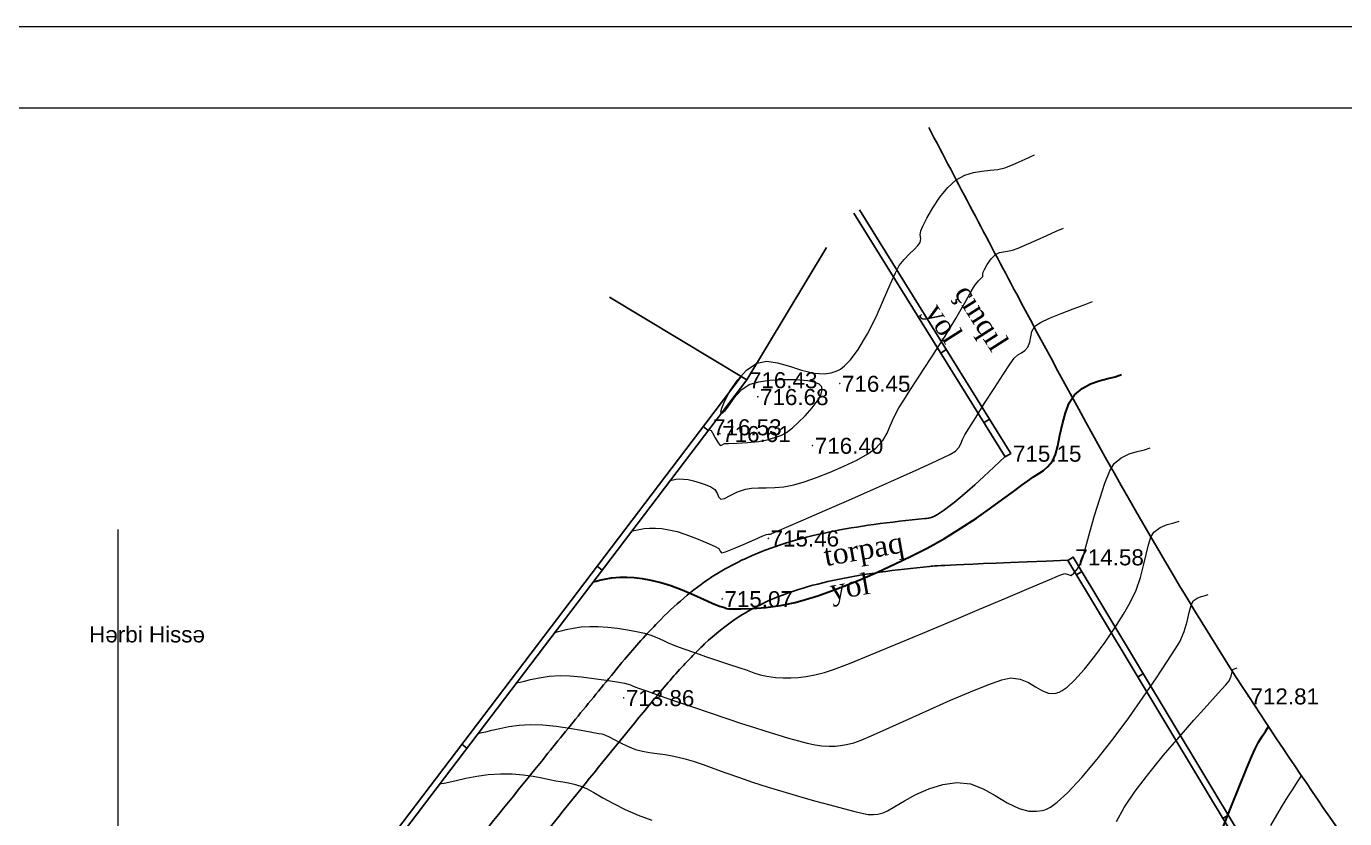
# Model space of a CAD drawing. Header units: feet. Extents: x 3381 to 1374491, y 675186 to 8751562.
# Drawn here: x 686476 to 686558.1, y 4375819.4 to 4375868.9 of the extents above; entities that cross this region are included whole.
import ezdxf

# ---------------------------------------------------------------- set-up
doc = ezdxf.new("R2010")
doc.units = ezdxf.units.FT
doc.header["$MEASUREMENT"] = 0
doc.header["$PDMODE"] = 34
doc.header["$PDSIZE"] = 0.01
doc.linetypes.add('ACAD_ISO03W100', pattern=[30, 12, -18])
doc.layers.get('0').update_dxf_attribs({"linetype": 'CONTINUOUS'})
for name, color, linetype in [('0_Point_Height', 2, 'CONTINUOUS'), ('0_Point_Point', 7, 'CONTINUOUS'), ('Yazilar', 7, 'CONTINUOUS')]:
    doc.layers.add(name, color=color, linetype=linetype)
for name, color, linetype, lineweight in [('ANA HORIZONTAL', 24, 'CONTINUOUS', 30), ('HORIZANTAL', 24, 'CONTINUOUS', 13), ('km setka', 170, 'CONTINUOUS', 15), ('kontur', 5, 'CONTINUOUS', 0), ('rabit xt', 7, 'CONTINUOUS', 13)]:
    doc.layers.add(name, color=color, linetype=linetype, lineweight=lineweight)
doc.styles.get("Standard").update_dxf_attribs({"font": 'arial.ttf', "height": 2.5})

msp = doc.modelspace()

# ---------------------------------------------------------------- linework, layer by layer
at = {"linetype": 'Continuous'}
for p, q in [((686527.551, 4375857.205, 716.983), (686536.988, 4375842.006, 715.153)), ((686527.89, 4375857.416, 716.983), (686537.327, 4375842.217, 715.153)), ((686525.843, 4375855.058, 716.976), (686520.865, 4375846.802, 716.431)), ((686512.302, 4375851.966, 716.431), (686520.865, 4375846.802, 716.431)), ((686533.299, 4375848.705), (686532.966, 4375848.484)), ((686520.521, 4375847.01, 716.432), (686518.313, 4375844.106, 716.528)), ((686520.865, 4375846.802, 716.431), (686518.631, 4375843.864, 716.528)), ((686518.313, 4375844.106, 716.528), (686482.104, 4375796.406, 708.969)), ((686518.631, 4375843.864, 716.528), (686482.485, 4375796.246, 708.982)), ((686518.155, 4375843.899, 6.389), (686518.471, 4375843.652, 6.389)), ((686535.995, 4375844.363), (686535.662, 4375844.142)), ((686537.327, 4375842.217, 715.153), (686536.988, 4375842.006, 715.153)), ((686541.217, 4375835.75, 697.485), (686540.875, 4375835.544, 697.485)), ((686511.535, 4375835.177, -710.059), (686511.85, 4375834.931, -710.059)), ((686541.751, 4375834.862), (686541.418, 4375834.64)), ((686545.585, 4375828.481), (686545.251, 4375828.259)), ((686503.111, 4375824.079, -710.059), (686503.426, 4375823.833, -710.059)), ((686550.889, 4375819.653), (686550.555, 4375819.432))]:
    msp.add_line(p, q, dxfattribs=at)
at = {"linetype": 'Continuous', "elevation": 697.485}
for points in [[(686603.7, 4375735.052), (686595.063, 4375745.485), (686586.178, 4375759.893), (686574.367, 4375779.922), (686564.347, 4375796.861), (686553.221, 4375814.996), (686540.875, 4375835.544)], [(686603.979, 4375735.341), (686595.388, 4375745.718), (686586.52, 4375760.099), (686574.711, 4375780.125), (686564.689, 4375797.067), (686553.562, 4375815.203), (686541.217, 4375835.75)]]:
    msp.add_lwpolyline(points, dxfattribs=at)
at = {"linetype": 'Continuous'}
for points, knots in [([(686532.216, 4375862.55), (686534.037, 4375859.08), (686540.343, 4375847.062), (686550.24, 4375829.08), (686564.234, 4375809.816), (686575.006, 4375789.618), (686585.969, 4375771.733), (686595.096, 4375754.329), (686608.511, 4375735.808), (686625.111, 4375721.519), (686636.646, 4375706.682), (686644.576, 4375696.2), (686655.894, 4375684.281), (686664.143, 4375673.589), (686668.587, 4375667.829)], [0, 0, 0, 0, 11.75951, 40.72321, 61.46233, 83.054979, 109.290717, 124.392744, 141.962718, 177.533008, 189.558821, 198.276488, 216.955448, 238.768866, 238.768866, 238.768866, 238.768866]), ([(686536.973, 4375842.02), (686533.033, 4375838.257), (686532.504, 4375838.206), (686530.916, 4375838.047), (686529.852, 4375837.93), (686526.901, 4375837.523), (686525.023, 4375837.169), (686522.245, 4375836.291), (686521.294, 4375835.92), (686519.803, 4375835.183), (686519.244, 4375834.866), (686518.083, 4375834.111), (686517.495, 4375833.664), (686516.38, 4375832.715), (686515.851, 4375832.211), (686514.608, 4375830.94), (686513.918, 4375830.153), (686512.808, 4375828.835), (686512.374, 4375828.305), (686511.517, 4375827.259), (686511.092, 4375826.738), (686509.826, 4375825.183), (686508.993, 4375824.155), (686506.514, 4375821.087), (686504.887, 4375819.064), (686501.978, 4375815.469), (686500.701, 4375813.898), (686498.666, 4375811.42), (686497.924, 4375810.522), (686496.491, 4375808.801), (686495.802, 4375807.978), (686494.574, 4375806.524), (686494.04, 4375805.895), (686492.671, 4375804.294), (686491.797, 4375803.289), (686490.366, 4375801.347), (686489.779, 4375800.437), (686489.013, 4375798.784), (686488.765, 4375798.08), (686488.531, 4375796.958), (686488.477, 4375796.565), (686488.429, 4375795.771), (686488.434, 4375795.375), (686488.553, 4375793.775), (686488.869, 4375792.602), (686489.581, 4375790.758), (686489.917, 4375790.051), (686490.643, 4375788.715), (686491.034, 4375788.083), (686492.322, 4375786.161), (686493.27, 4375784.967), (686494.734, 4375783.033), (686495.285, 4375782.282), (686496.286, 4375780.751), (686496.733, 4375779.974), (686497.403, 4375778.504), (686497.645, 4375777.817), (686497.99, 4375776.381), (686498.095, 4375775.64), (686498.173, 4375774.043), (686498.126, 4375773.189), (686497.862, 4375771.509), (686497.646, 4375770.678), (686496.85, 4375768.444), (686496.118, 4375767.091), (686494.646, 4375764.944), (686493.992, 4375764.116), (686492.601, 4375762.508), (686491.862, 4375761.725), (686490.36, 4375760.173), (686489.599, 4375759.404), (686488.276, 4375758.019), (686487.712, 4375757.412), (686486.617, 4375756.159), (686486.089, 4375755.52), (686484.549, 4375753.573), (686483.584, 4375752.236), (686481.885, 4375749.772), (686481.137, 4375748.651), (686479.667, 4375746.382), (686478.949, 4375745.236), (686476.848, 4375741.761), (686475.521, 4375739.398), (686473.126, 4375734.709), (686472.046, 4375732.388), (686470.383, 4375728.364), (686469.746, 4375726.68), (686468.588, 4375723.274), (686468.066, 4375721.557), (686467.052, 4375717.929), (686466.57, 4375716.016), (686465.787, 4375712.724), (686465.471, 4375711.346), (686464.858, 4375708.582), (686464.563, 4375707.194), (686464.138, 4375705.021), (686463.993, 4375704.246), (686463.754, 4375702.846), (686463.659, 4375702.227), (686463.419, 4375700.263), (686463.343, 4375698.919), (686463.346, 4375695.903), (686463.467, 4375694.231), (686463.907, 4375690.939), (686464.223, 4375689.32), (686464.863, 4375686.604), (686465.157, 4375685.496), (686465.722, 4375683.498), (686465.988, 4375682.605), (686466.481, 4375680.991), (686466.707, 4375680.261), (686467.202, 4375678.787), (686467.472, 4375678.047), (686467.927, 4375676.956), (686468.084, 4375676.603), (686468.587, 4375675.549), (686468.948, 4375674.888), (686469.629, 4375673.618), (686469.949, 4375673.009), (686470.347, 4375672.107), (686470.468, 4375671.803), (686470.655, 4375671.249), (686470.726, 4375671.002), (686470.849, 4375670.478), (686470.901, 4375670.205), (686471.035, 4375669.369), (686471.097, 4375668.778), (686468.912, 4375664.364)], [0, 0, 0, 0, 1.504182, 1.504182, 4.512547, 4.512547, 9.897023, 9.897023, 12.795834, 12.795834, 14.604059, 14.604059, 16.662244, 16.662244, 18.72043, 18.72043, 21.69221, 21.69221, 23.690537, 23.690537, 25.688865, 25.688865, 29.68552, 29.68552, 37.678831, 37.678831, 43.858623, 43.858623, 47.338723, 47.338723, 50.479181, 50.479181, 52.843093, 52.843093, 56.452422, 56.452422, 59.343353, 59.343353, 61.301717, 61.301717, 62.310714, 62.310714, 63.319712, 63.319712, 66.426739, 66.426739, 68.50177, 68.50177, 70.576802, 70.576802, 75.092259, 75.092259, 77.984383, 77.984383, 80.876507, 80.876507, 83.368148, 83.368148, 85.859789, 85.859789, 88.693846, 88.693846, 91.527902, 91.527902, 96.504404, 96.504404, 99.813748, 99.813748, 103.123092, 103.123092, 106.359907, 106.359907, 108.778682, 108.778682, 111.197456, 111.197456, 116.035005, 116.035005, 120.025858, 120.025858, 124.016711, 124.016711, 131.998417, 131.998417, 139.538843, 139.538843, 144.840516, 144.840516, 150.142189, 150.142189, 155.992549, 155.992549, 160.212599, 160.212599, 164.43265, 164.43265, 166.77754, 166.77754, 168.584028, 168.584028, 172.423705, 172.423705, 177.221179, 177.221179, 182.018653, 182.018653, 185.384546, 185.384546, 188.140377, 188.140377, 190.397291, 190.397291, 192.654204, 192.654204, 193.73589, 193.73589, 195.899262, 195.899262, 198.062634, 198.062634, 199.190084, 199.190084, 200.13488, 200.13488, 201.079676, 201.079676, 202.923933, 202.923933, 202.923933, 202.923933]), ([(686540.876, 4375835.55), (686533.314, 4375835.27), (686532.784, 4375835.219), (686531.207, 4375835.061), (686530.17, 4375834.946), (686527.369, 4375834.558), (686525.661, 4375834.227), (686523.244, 4375833.459), (686522.436, 4375833.14), (686521.186, 4375832.518), (686520.718, 4375832.25), (686519.569, 4375831.492), (686518.898, 4375830.946), (686517.588, 4375829.722), (686516.951, 4375829.046), (686515.687, 4375827.611), (686515.061, 4375826.851), (686512.914, 4375824.23), (686511.435, 4375822.404), (686508.507, 4375818.779), (686507.058, 4375816.979), (686502.671, 4375811.556), (686499.694, 4375807.914), (686495.975, 4375803.541), (686495.491, 4375802.979), (686494.549, 4375801.869), (686494.093, 4375801.319), (686493.106, 4375800.03), (686492.609, 4375799.295), (686491.922, 4375797.976), (686491.695, 4375797.39), (686491.507, 4375796.55), (686491.468, 4375796.29), (686491.432, 4375795.761), (686491.434, 4375795.485), (686491.518, 4375794.375), (686491.748, 4375793.473), (686492.299, 4375792.047), (686492.544, 4375791.518), (686493.082, 4375790.498), (686493.376, 4375790.003), (686494.459, 4375788.323), (686495.352, 4375787.177), (686496.87, 4375785.185), (686497.483, 4375784.37), (686498.653, 4375782.634), (686499.208, 4375781.716), (686499.955, 4375780.162), (686500.201, 4375779.567), (686500.611, 4375778.332), (686500.772, 4375777.701), (686501.129, 4375775.787), (686501.199, 4375774.481), (686501.028, 4375772.08), (686500.827, 4375770.986), (686500.225, 4375768.875), (686499.824, 4375767.856), (686498.87, 4375765.917), (686498.318, 4375764.996), (686496.938, 4375762.981), (686496.074, 4375761.916), (686494.29, 4375759.91), (686493.369, 4375758.965), (686491.703, 4375757.258), (686490.953, 4375756.492), (686489.777, 4375755.217), (686489.332, 4375754.713), (686488.46, 4375753.678), (686488.034, 4375753.149), (686486.779, 4375751.533), (686485.975, 4375750.416), (686484.448, 4375748.207), (686483.721, 4375747.12), (686482.3, 4375744.931), (686481.605, 4375743.826), (686479.576, 4375740.483), (686478.296, 4375738.215), (686475.919, 4375733.599), (686474.822, 4375731.252), (686473.168, 4375727.249), (686472.552, 4375725.615), (686471.429, 4375722.307), (686470.92, 4375720.63), (686469.923, 4375717.048), (686469.443, 4375715.138), (686468.672, 4375711.885), (686468.366, 4375710.545), (686467.774, 4375707.872), (686467.491, 4375706.537), (686467.076, 4375704.411), (686466.927, 4375703.616), (686466.694, 4375702.228), (686466.605, 4375701.631), (686466.467, 4375700.437), (686466.418, 4375699.837), (686466.323, 4375698.028), (686466.332, 4375696.813), (686466.521, 4375693.68), (686466.802, 4375691.771), (686467.592, 4375687.964), (686468.099, 4375686.065), (686468.845, 4375683.524), (686469.039, 4375682.883), (686469.432, 4375681.605), (686469.629, 4375680.976), (686470.024, 4375679.814), (686470.219, 4375679.277), (686470.571, 4375678.404), (686470.719, 4375678.059), (686471.001, 4375677.452), (686471.132, 4375677.186), (686471.412, 4375676.642), (686471.559, 4375676.367), (686472.01, 4375675.526), (686472.325, 4375674.947), (686472.85, 4375673.875), (686473.067, 4375673.395), (686473.387, 4375672.552), (686473.504, 4375672.199), (686473.701, 4375671.48), (686473.779, 4375671.123), (686473.974, 4375670.064), (686474.05, 4375669.376), (686474.129, 4375668.634), (686474.137, 4375668.553), (686475.871, 4375664.241)], [0, 0, 0, 0, 1.519576, 1.519576, 4.558728, 4.558728, 9.930594, 9.930594, 12.837598, 12.837598, 14.698947, 14.698947, 17.596272, 17.596272, 20.493598, 20.493598, 23.430765, 23.430765, 30.540606, 30.540606, 37.650448, 37.650448, 51.870131, 51.870131, 53.943342, 53.943342, 56.016553, 56.016553, 58.839775, 58.839775, 61.186701, 61.186701, 62.257023, 62.257023, 63.327345, 63.327345, 66.426341, 66.426341, 68.26825, 68.26825, 70.110159, 70.110159, 74.62153, 74.62153, 77.595, 77.595, 80.568471, 80.568471, 82.304355, 82.304355, 84.04024, 84.04024, 87.512009, 87.512009, 90.504027, 90.504027, 93.496045, 93.496045, 96.488063, 96.488063, 100.372173, 100.372173, 104.256283, 104.256283, 107.517701, 107.517701, 109.618427, 109.618427, 111.719153, 111.719153, 115.920605, 115.920605, 119.858792, 119.858792, 123.796978, 123.796978, 131.673352, 131.673352, 139.553481, 139.553481, 144.894421, 144.894421, 150.235361, 150.235361, 156.190392, 156.190392, 160.321983, 160.321983, 164.453574, 164.453574, 166.899961, 166.899961, 168.797126, 168.797126, 170.694291, 170.694291, 174.488621, 174.488621, 180.488906, 180.488906, 186.48919, 186.48919, 188.508696, 188.508696, 190.528201, 190.528201, 192.322947, 192.322947, 193.52533, 193.52533, 194.478712, 194.478712, 195.432094, 195.432094, 197.338858, 197.338858, 198.784376, 198.784376, 199.759029, 199.759029, 200.733681, 200.733681, 202.682985, 202.682985, 202.923933, 202.923933, 202.923933, 202.923933])]:
    msp.add_open_spline(points, degree=3, knots=knots, dxfattribs=at)
at = {"layer": '0_Point_Point'}
for p in [(686520.865, 4375846.802, 716.431), (686526.664, 4375846.577, 716.448), (686521.558, 4375845.752, 716.68), (686518.631, 4375843.864, 716.528), (686519.197, 4375843.444, 716.608), (686524.973, 4375842.711, 716.396), (686537.327, 4375842.217, 715.153), (686522.214, 4375836.925, 715.458), (686541.217, 4375835.75, 714.578), (686519.338, 4375833.142, 715.073), (686513.195, 4375826.968, 713.864), (686552.135, 4375827.073, 712.806)]:
    msp.add_point(p, dxfattribs=at)
at = {"layer": 'ANA HORIZONTAL', "color": 16, "lineweight": 30}
for points, elevation in [([(686511.312, 4375834.222), (686511.368, 4375834.232), (686511.488, 4375834.258), (686511.688, 4375834.305), (686511.993, 4375834.377), (686512.435, 4375834.456), (686512.947, 4375834.497), (686513.388, 4375834.496), (686513.848, 4375834.472), (686514.344, 4375834.416), (686514.893, 4375834.319), (686515.514, 4375834.173), (686516.137, 4375833.975), (686516.85, 4375833.7), (686517.571, 4375833.394), (686518.219, 4375833.106), (686518.711, 4375832.882), (686518.968, 4375832.769), (686519.171, 4375832.696), (686519.339, 4375832.639), (686519.471, 4375832.597), (686519.615, 4375832.548), (686519.76, 4375832.518), (686519.984, 4375832.514), (686520.49, 4375832.52), (686521.206, 4375832.549), (686522.059, 4375832.616), (686522.977, 4375832.735), (686523.889, 4375832.918), (686524.539, 4375833.099), (686525.3, 4375833.343), (686526.152, 4375833.646), (686527.076, 4375833.999), (686528.053, 4375834.398), (686529.064, 4375834.835), (686530.088, 4375835.304), (686531.108, 4375835.799), (686532.105, 4375836.314), (686533.186, 4375836.922), (686534.219, 4375837.555), (686535.185, 4375838.187), (686536.065, 4375838.796), (686536.841, 4375839.356), (686537.495, 4375839.842), (686538.008, 4375840.23), (686538.363, 4375840.496), (686538.753, 4375840.761), (686539.082, 4375840.962), (686539.371, 4375841.155), (686539.645, 4375841.398), (686539.926, 4375841.746), (686540.11, 4375842.145), (686540.259, 4375842.703), (686540.396, 4375843.363), (686540.546, 4375844.068), (686540.731, 4375844.759), (686540.974, 4375845.379), (686541.299, 4375845.87), (686541.773, 4375846.275), (686542.3, 4375846.559), (686542.844, 4375846.754), (686543.37, 4375846.893), (686543.841, 4375847.009), (686544.222, 4375847.135)], 715), ([(686550.504, 4375818.75), (686551.058, 4375820.17), (686551.577, 4375821.459), (686552.021, 4375822.538), (686552.353, 4375823.326), (686552.536, 4375823.741), (686552.777, 4375824.206), (686553.013, 4375824.596), (686553.225, 4375824.921), (686553.395, 4375825.188)], 712.5)]:
    msp.add_lwpolyline(points, dxfattribs=dict(at, elevation=elevation))
at = {"layer": 'HORIZANTAL', "color": 16, "linetype": 'Continuous', "lineweight": 20}
for points, elevation in [([(686518.497, 4375843.688), (686518.501, 4375843.688), (686518.516, 4375843.691), (686518.527, 4375843.693), (686518.581, 4375843.679), (686518.645, 4375843.658), (686518.727, 4375843.51), (686518.9, 4375843.195), (686519.086, 4375842.876), (686519.207, 4375842.719), (686519.334, 4375842.755), (686519.481, 4375842.832), (686519.729, 4375842.848), (686520.252, 4375842.87), (686520.917, 4375842.907), (686521.59, 4375842.971), (686522.14, 4375843.071), (686522.618, 4375843.206), (686522.993, 4375843.341), (686523.337, 4375843.53), (686523.723, 4375843.825), (686524.077, 4375844.142), (686524.512, 4375844.572), (686524.951, 4375845.064), (686525.317, 4375845.566), (686525.505, 4375845.94), (686525.559, 4375846.187), (686525.545, 4375846.329), (686525.52, 4375846.392), (686525.487, 4375846.442), (686525.381, 4375846.533), (686525.134, 4375846.643), (686524.67, 4375846.748), (686523.937, 4375846.814), (686523.12, 4375846.816), (686522.308, 4375846.762), (686521.59, 4375846.657), (686521.058, 4375846.511), (686520.521, 4375846.163), (686520.067, 4375845.67), (686519.703, 4375845.172), (686519.482, 4375844.862), (686519.359, 4375844.728), (686519.3, 4375844.703), (686519.276, 4375844.712), (686519.263, 4375844.734), (686519.26, 4375844.819), (686519.311, 4375845.035), (686519.476, 4375845.452), (686519.817, 4375846.101), (686520.285, 4375846.79), (686520.853, 4375847.409), (686521.496, 4375847.847), (686522.111, 4375847.973), (686522.794, 4375847.879), (686523.527, 4375847.66), (686524.291, 4375847.409), (686525.067, 4375847.221), (686525.685, 4375847.18), (686526.14, 4375847.244), (686526.437, 4375847.344), (686526.584, 4375847.412), (686526.711, 4375847.486), (686526.963, 4375847.676), (686527.337, 4375848.057), (686527.821, 4375848.708), (686528.396, 4375849.684), (686528.926, 4375850.748), (686529.4, 4375851.804), (686529.806, 4375852.753), (686530.134, 4375853.497), (686530.372, 4375853.94), (686530.689, 4375854.328), (686531.012, 4375854.663), (686531.306, 4375854.948), (686531.537, 4375855.185), (686531.67, 4375855.378), (686531.714, 4375855.63), (686531.689, 4375855.855), (686531.722, 4375856.116), (686531.848, 4375856.403), (686532.104, 4375856.907), (686532.465, 4375857.536), (686532.906, 4375858.203), (686533.402, 4375858.816), (686533.93, 4375859.287), (686534.466, 4375859.58), (686535.002, 4375859.749), (686535.528, 4375859.837), (686536.035, 4375859.888), (686536.515, 4375859.944), (686536.959, 4375860.049), (686537.437, 4375860.225), (686537.858, 4375860.404), (686538.225, 4375860.574), (686538.542, 4375860.726), (686538.812, 4375860.85)], 716.5), ([(686516.102, 4375840.532), (686516.128, 4375840.537), (686516.185, 4375840.55), (686516.283, 4375840.573), (686516.437, 4375840.605), (686516.667, 4375840.627), (686516.924, 4375840.623), (686517.211, 4375840.59), (686517.554, 4375840.515), (686517.891, 4375840.416), (686518.279, 4375840.28), (686518.637, 4375840.126), (686518.888, 4375839.973), (686519.033, 4375839.745), (686519.108, 4375839.512), (686519.253, 4375839.364), (686519.49, 4375839.407), (686519.842, 4375839.587), (686520.285, 4375839.815), (686520.793, 4375839.998), (686521.173, 4375840.055), (686521.605, 4375840.071), (686522.086, 4375840.073), (686522.614, 4375840.088), (686523.189, 4375840.144), (686523.809, 4375840.269), (686524.448, 4375840.457), (686525.222, 4375840.724), (686526.069, 4375841.05), (686526.925, 4375841.415), (686527.725, 4375841.8), (686528.408, 4375842.186), (686528.909, 4375842.554), (686529.344, 4375843.025), (686529.617, 4375843.477), (686529.818, 4375843.945), (686530.034, 4375844.464), (686530.353, 4375845.069), (686530.653, 4375845.55), (686531.033, 4375846.144), (686531.468, 4375846.814), (686531.931, 4375847.525), (686532.397, 4375848.24), (686532.84, 4375848.923), (686533.234, 4375849.538), (686533.553, 4375850.049), (686533.91, 4375850.646), (686534.245, 4375851.228), (686534.547, 4375851.762), (686534.804, 4375852.218), (686535.002, 4375852.563), (686535.129, 4375852.765), (686535.318, 4375852.986), (686535.49, 4375853.157), (686535.583, 4375853.268), (686535.594, 4375853.396), (686535.601, 4375853.526), (686535.682, 4375853.698), (686535.858, 4375854.015), (686536.099, 4375854.365), (686536.374, 4375854.636), (686536.632, 4375854.764), (686536.872, 4375854.807), (686537.127, 4375854.831), (686537.433, 4375854.902), (686537.779, 4375855.037), (686538.305, 4375855.26), (686538.931, 4375855.534), (686539.578, 4375855.82), (686540.166, 4375856.081), (686540.615, 4375856.278)], 716), ([(686513.707, 4375837.377), (686513.745, 4375837.384), (686513.825, 4375837.401), (686513.96, 4375837.433), (686514.165, 4375837.481), (686514.463, 4375837.535), (686514.807, 4375837.562), (686515.179, 4375837.559), (686515.576, 4375837.53), (686516.02, 4375837.461), (686516.534, 4375837.344), (686517.079, 4375837.169), (686517.739, 4375836.914), (686518.386, 4375836.643), (686518.893, 4375836.414), (686519.131, 4375836.289), (686519.215, 4375836.128), (686519.299, 4375836.008), (686519.538, 4375836.081), (686520.057, 4375836.289), (686520.714, 4375836.566), (686521.369, 4375836.849), (686521.879, 4375837.069), (686522.104, 4375837.163), (686522.221, 4375837.173), (686522.338, 4375837.184), (686522.614, 4375837.301), (686523.339, 4375837.614), (686524.415, 4375838.082), (686525.743, 4375838.661), (686527.226, 4375839.312), (686528.766, 4375839.991), (686530.264, 4375840.657), (686531.622, 4375841.268), (686532.743, 4375841.783), (686533.528, 4375842.159), (686533.879, 4375842.355), (686534.09, 4375842.595), (686534.211, 4375842.828), (686534.315, 4375843.082), (686534.47, 4375843.385), (686534.71, 4375843.774), (686535.144, 4375844.469), (686535.694, 4375845.346), (686536.286, 4375846.28), (686536.843, 4375847.145), (686537.288, 4375847.817), (686537.544, 4375848.17), (686537.775, 4375848.373), (686537.99, 4375848.501), (686538.195, 4375848.634), (686538.396, 4375848.851), (686538.522, 4375849.157), (686538.571, 4375849.491), (686538.64, 4375849.831), (686538.829, 4375850.154), (686539.171, 4375850.388), (686539.75, 4375850.662), (686540.466, 4375850.955), (686541.217, 4375851.242), (686541.902, 4375851.5), (686542.418, 4375851.706)], 715.5), ([(686508.917, 4375831.067), (686508.976, 4375831.077), (686509.101, 4375831.103), (686509.306, 4375831.151), (686509.611, 4375831.224), (686510.044, 4375831.318), (686510.536, 4375831.394), (686511.087, 4375831.431), (686511.613, 4375831.423), (686512.202, 4375831.38), (686512.819, 4375831.311), (686513.43, 4375831.221), (686513.999, 4375831.116), (686514.493, 4375831.002), (686514.952, 4375830.862), (686515.308, 4375830.718), (686515.628, 4375830.566), (686515.978, 4375830.4), (686516.427, 4375830.216), (686516.952, 4375830.025), (686517.615, 4375829.79), (686518.354, 4375829.534), (686519.103, 4375829.279), (686519.8, 4375829.049), (686520.379, 4375828.865), (686520.9, 4375828.691), (686521.315, 4375828.54), (686521.696, 4375828.413), (686522.117, 4375828.314), (686522.65, 4375828.246), (686523.142, 4375828.215), (686523.609, 4375828.212), (686524.075, 4375828.239), (686524.566, 4375828.301), (686525.104, 4375828.401), (686525.716, 4375828.543), (686526.283, 4375828.733), (686527.269, 4375829.114), (686528.586, 4375829.647), (686530.144, 4375830.291), (686531.855, 4375831.008), (686533.632, 4375831.758), (686535.384, 4375832.501), (686537.025, 4375833.197), (686538.464, 4375833.809), (686539.615, 4375834.295), (686540.387, 4375834.616), (686540.693, 4375834.733), (686540.901, 4375834.657), (686541.089, 4375834.609), (686541.267, 4375834.743), (686541.482, 4375835.015), (686541.698, 4375835.368), (686541.818, 4375835.713), (686542.013, 4375836.394), (686542.265, 4375837.306), (686542.557, 4375838.342), (686542.871, 4375839.395), (686543.19, 4375840.358), (686543.495, 4375841.124), (686543.769, 4375841.587), (686544.214, 4375841.949), (686544.71, 4375842.185), (686545.208, 4375842.337), (686545.663, 4375842.448), (686546.025, 4375842.563)], 714.5), ([(686506.522, 4375827.912), (686506.596, 4375827.925), (686506.751, 4375827.957), (686507.006, 4375828.016), (686507.387, 4375828.108), (686507.927, 4375828.224), (686508.541, 4375828.319), (686509.227, 4375828.366), (686509.831, 4375828.347), (686510.562, 4375828.279), (686511.344, 4375828.181), (686512.101, 4375828.07), (686512.759, 4375827.963), (686513.241, 4375827.877), (686513.473, 4375827.831), (686513.623, 4375827.781), (686513.739, 4375827.726), (686513.887, 4375827.663), (686514.128, 4375827.577), (686514.68, 4375827.382), (686515.472, 4375827.103), (686516.433, 4375826.768), (686517.492, 4375826.401), (686518.579, 4375826.028), (686519.62, 4375825.675), (686520.547, 4375825.368), (686521.287, 4375825.132), (686522.066, 4375824.891), (686522.795, 4375824.665), (686523.47, 4375824.459), (686524.087, 4375824.28), (686524.641, 4375824.136), (686525.127, 4375824.031), (686525.54, 4375823.974), (686526.003, 4375823.945), (686526.377, 4375823.948), (686526.72, 4375823.986), (686527.09, 4375824.058), (686527.544, 4375824.168), (686527.992, 4375824.331), (686528.768, 4375824.665), (686529.794, 4375825.125), (686530.99, 4375825.667), (686532.278, 4375826.249), (686533.579, 4375826.826), (686534.813, 4375827.354), (686535.903, 4375827.791), (686536.768, 4375828.092), (686537.331, 4375828.213), (686537.919, 4375828.142), (686538.423, 4375827.928), (686538.876, 4375827.653), (686539.311, 4375827.4), (686539.671, 4375827.271), (686539.957, 4375827.244), (686540.161, 4375827.269), (686540.267, 4375827.296), (686540.351, 4375827.327), (686540.532, 4375827.422), (686540.837, 4375827.643), (686541.292, 4375828.064), (686541.914, 4375828.753), (686542.566, 4375829.567), (686543.211, 4375830.448), (686543.818, 4375831.34), (686544.352, 4375832.183), (686544.779, 4375832.92), (686545.139, 4375833.694), (686545.407, 4375834.474), (686545.609, 4375835.226), (686545.769, 4375835.919), (686545.91, 4375836.518), (686546.059, 4375836.99), (686546.238, 4375837.303), (686546.637, 4375837.607), (686547.079, 4375837.784), (686547.498, 4375837.892), (686547.829, 4375837.991)], 714), ([(686504.127, 4375824.756), (686504.2, 4375824.769), (686504.354, 4375824.8), (686504.602, 4375824.857), (686504.966, 4375824.945), (686505.476, 4375825.063), (686506.045, 4375825.173), (686506.676, 4375825.258), (686507.367, 4375825.301), (686508.147, 4375825.277), (686508.992, 4375825.193), (686509.82, 4375825.076), (686510.554, 4375824.952), (686511.111, 4375824.848), (686511.413, 4375824.791), (686511.653, 4375824.752), (686511.842, 4375824.716), (686512.072, 4375824.647), (686512.291, 4375824.544), (686512.6, 4375824.372), (686512.987, 4375824.162), (686513.437, 4375823.945), (686513.935, 4375823.753), (686514.368, 4375823.638), (686514.809, 4375823.559), (686515.274, 4375823.497), (686515.776, 4375823.429), (686516.329, 4375823.335), (686516.947, 4375823.194), (686517.528, 4375823.024), (686518.15, 4375822.814), (686518.823, 4375822.571), (686519.555, 4375822.301), (686520.355, 4375822.011), (686521.232, 4375821.708), (686522.195, 4375821.4), (686523.122, 4375821.121), (686524.104, 4375820.835), (686525.093, 4375820.554), (686526.041, 4375820.293), (686526.897, 4375820.064), (686527.613, 4375819.88), (686528.141, 4375819.755), (686528.43, 4375819.701), (686528.767, 4375819.687), (686529.04, 4375819.717), (686529.371, 4375819.793), (686529.644, 4375819.925), (686530.096, 4375820.197), (686530.697, 4375820.553), (686531.415, 4375820.938), (686532.221, 4375821.293), (686533.082, 4375821.564), (686533.969, 4375821.693), (686534.82, 4375821.595), (686535.61, 4375821.287), (686536.362, 4375820.866), (686537.098, 4375820.428), (686537.842, 4375820.07), (686538.459, 4375819.907), (686538.941, 4375819.889), (686539.274, 4375819.938), (686539.445, 4375819.983), (686539.559, 4375820.025), (686539.807, 4375820.154), (686540.229, 4375820.457), (686540.868, 4375821.038), (686541.761, 4375821.996), (686542.721, 4375823.146), (686543.707, 4375824.415), (686544.677, 4375825.73), (686545.591, 4375827.019), (686546.407, 4375828.21), (686547.085, 4375829.231), (686547.582, 4375830.009), (686547.859, 4375830.472), (686548.137, 4375831.103), (686548.321, 4375831.727), (686548.452, 4375832.289), (686548.567, 4375832.738), (686548.708, 4375833.019), (686548.94, 4375833.196), (686549.196, 4375833.299), (686549.44, 4375833.361), (686549.632, 4375833.419)], 713.5), ([(686543.909, 4375819.259), (686544.393, 4375820.136), (686545.085, 4375821.154), (686545.927, 4375822.258), (686546.857, 4375823.398), (686547.815, 4375824.52), (686548.743, 4375825.572), (686549.579, 4375826.501), (686550.264, 4375827.254), (686550.738, 4375827.779), (686550.94, 4375828.023), (686551.057, 4375828.32), (686551.122, 4375828.583), (686551.177, 4375828.735), (686551.313, 4375828.81), (686551.436, 4375828.847)], 713), ([(686501.732, 4375821.601), (686501.818, 4375821.616), (686502, 4375821.652), (686502.299, 4375821.718), (686502.743, 4375821.821), (686503.359, 4375821.959), (686504.034, 4375822.088), (686504.754, 4375822.187), (686505.507, 4375822.235), (686506.246, 4375822.222), (686506.928, 4375822.163), (686507.548, 4375822.074), (686508.098, 4375821.973), (686508.572, 4375821.876), (686508.965, 4375821.799), (686509.411, 4375821.728), (686509.759, 4375821.67), (686510.101, 4375821.592), (686510.529, 4375821.459), (686510.876, 4375821.304), (686511.339, 4375821.055), (686511.904, 4375820.738), (686512.56, 4375820.381), (686513.294, 4375820.01), (686514.096, 4375819.653), (686514.952, 4375819.337)], 713)]:
    msp.add_lwpolyline(points, dxfattribs=dict(at, elevation=elevation))
at = {"layer": 'HORIZANTAL', "color": 32, "linetype": 'Continuous', "lineweight": 13, "elevation": 712}
msp.add_lwpolyline([(686553.545, 4375819.006), (686553.906, 4375819.658), (686554.264, 4375820.254), (686554.608, 4375820.795), (686554.927, 4375821.284), (686555.212, 4375821.721), (686555.453, 4375822.108)], dxfattribs=at)
at = {"layer": 'km setka', "flags": 128}
msp.add_lwpolyline([(686481.662, 4375837.464), (686481.662, 4375565.344)], dxfattribs=at)
at = {"layer": 'rabit xt', "color": 7, "lineweight": 20, "ltscale": 0.3, "elevation": -688.014}
msp.add_lwpolyline([(686414.016, 4375868.867), (686834.016, 4375868.867), (686834.016, 4375571.867)], dxfattribs=at)
msp.add_lwpolyline([(686433.914, 4375863.787), (686828.914, 4375863.787), (686828.914, 4375576.787), (686433.914, 4375576.787)], close=True, dxfattribs=at)

# ---------------------------------------------------------------- texts
at = {"layer": '0_Point_Height', "color": 0}
for s, p in [('716.43', (686521.001, 4375846.288, 716.431)), ('716.45', (686526.8, 4375846.063, 716.448)), ('716.68', (686521.694, 4375845.238, 716.68)), ('716.53', (686518.767, 4375843.35, 716.528)), ('716.61', (686519.333, 4375842.93, 716.608)), ('716.40', (686525.109, 4375842.197, 716.396)), ('715.15', (686537.463, 4375841.703, 715.153)), ('715.46', (686522.35, 4375836.411, 715.458)), ('714.58', (686541.353, 4375835.236, 714.578)), ('715.07', (686519.474, 4375832.628, 715.073)), ('713.86', (686513.331, 4375826.454, 713.864)), ('712.81', (686552.271, 4375826.559, 712.806))]:
    msp.add_text(s, height=1, dxfattribs=at).set_placement(p)
at = {"layer": 'kontur', "color": 0, "linetype": 'ACAD_ISO03W100', "lineweight": 0, "ltscale": 0.35, "insert": (686479.871, 4375831.427), "char_height": 1, "attachment_point": 1}
msp.add_mtext_dynamic_manual_height_columns('{\\fArial|b0|i0|c204|p34;H\\fArial|b0|i0|c238|p34;ərbi Hissə}', width=10.61016, gutter_width=12.5, heights=[0], dxfattribs=at)
at = {"layer": 'Yazilar', "char_height": 1.3, "width": 0.10588, "attachment_point": 1}
for s, insert, rotation in [('{\\fTimes New Roman|b0|i0|c238|p18;çınqıl yol}', (686534.856, 4375852.93), 302.4345), ('{\\fTimes New Roman|b0|i0|c0|p18;torpaq\\fTimes New Roman|b0|i0|c238|p18; yol}', (686525.562, 4375836.46), 10.07241)]:
    msp.add_mtext(s, dxfattribs=dict(at, insert=insert, rotation=rotation))

doc.saveas('drawing.dxf')
